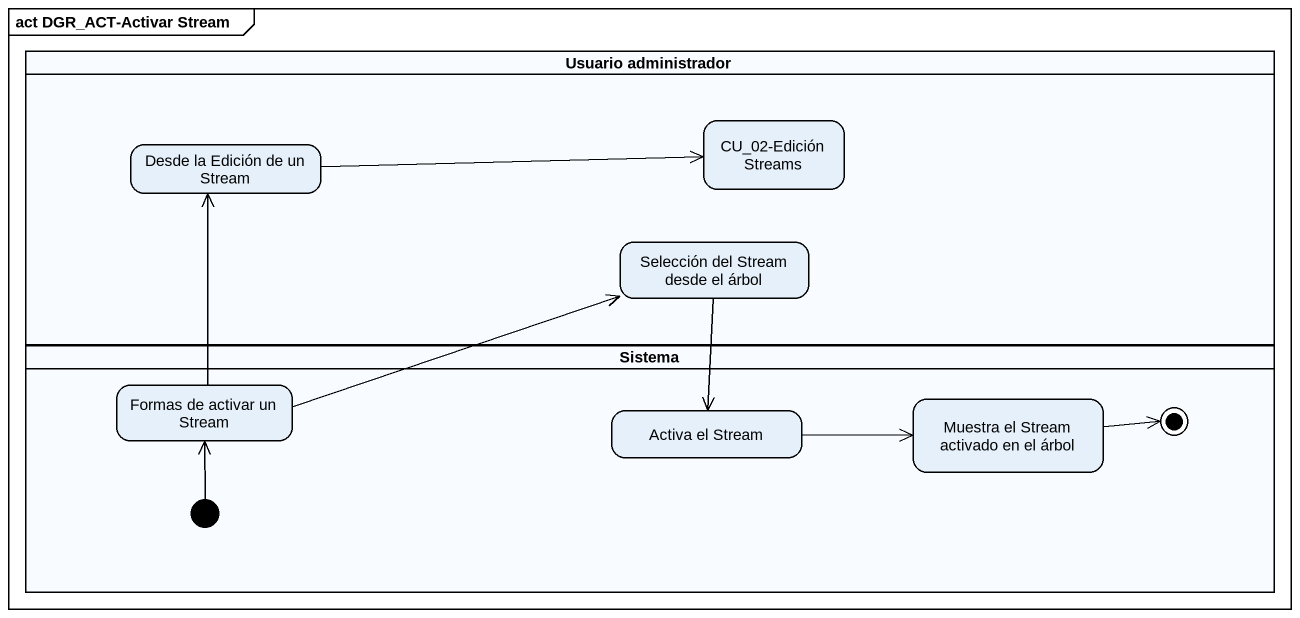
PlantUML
@startuml
mainframe act DGR_ACT-Activar Stream
hide empty description
state "Usuario administrador" as Usuario_administrador <<partition>> {
  state "Desde la Edición de un Stream" as Desde_la_Edición_de_un
  state "CU_02-Edición Streams" as CU_02_Edición_Streams
  state "Selección del Stream desde el árbol" as Selección_del_Stream_desde
}
state Sistema <<partition>> {
  state "Formas de activar un Stream" as Formas_de_activar_un_Stream
  state "Activa el Stream" as Activa_el_Stream
  state "Muestra el Stream activado en el árbol" as Muestra_el_Stream_activado
  Muestra_el_Stream_activado -right-> [*]
  [*] -up-> Formas_de_activar_un_Stream
}
Desde_la_Edición_de_un -right-> CU_02_Edición_Streams
Selección_del_Stream_desde --> Activa_el_Stream
Formas_de_activar_un_Stream -up-> Desde_la_Edición_de_un
Formas_de_activar_un_Stream -right-> Selección_del_Stream_desde
Activa_el_Stream -right-> Muestra_el_Stream_activado
@enduml
